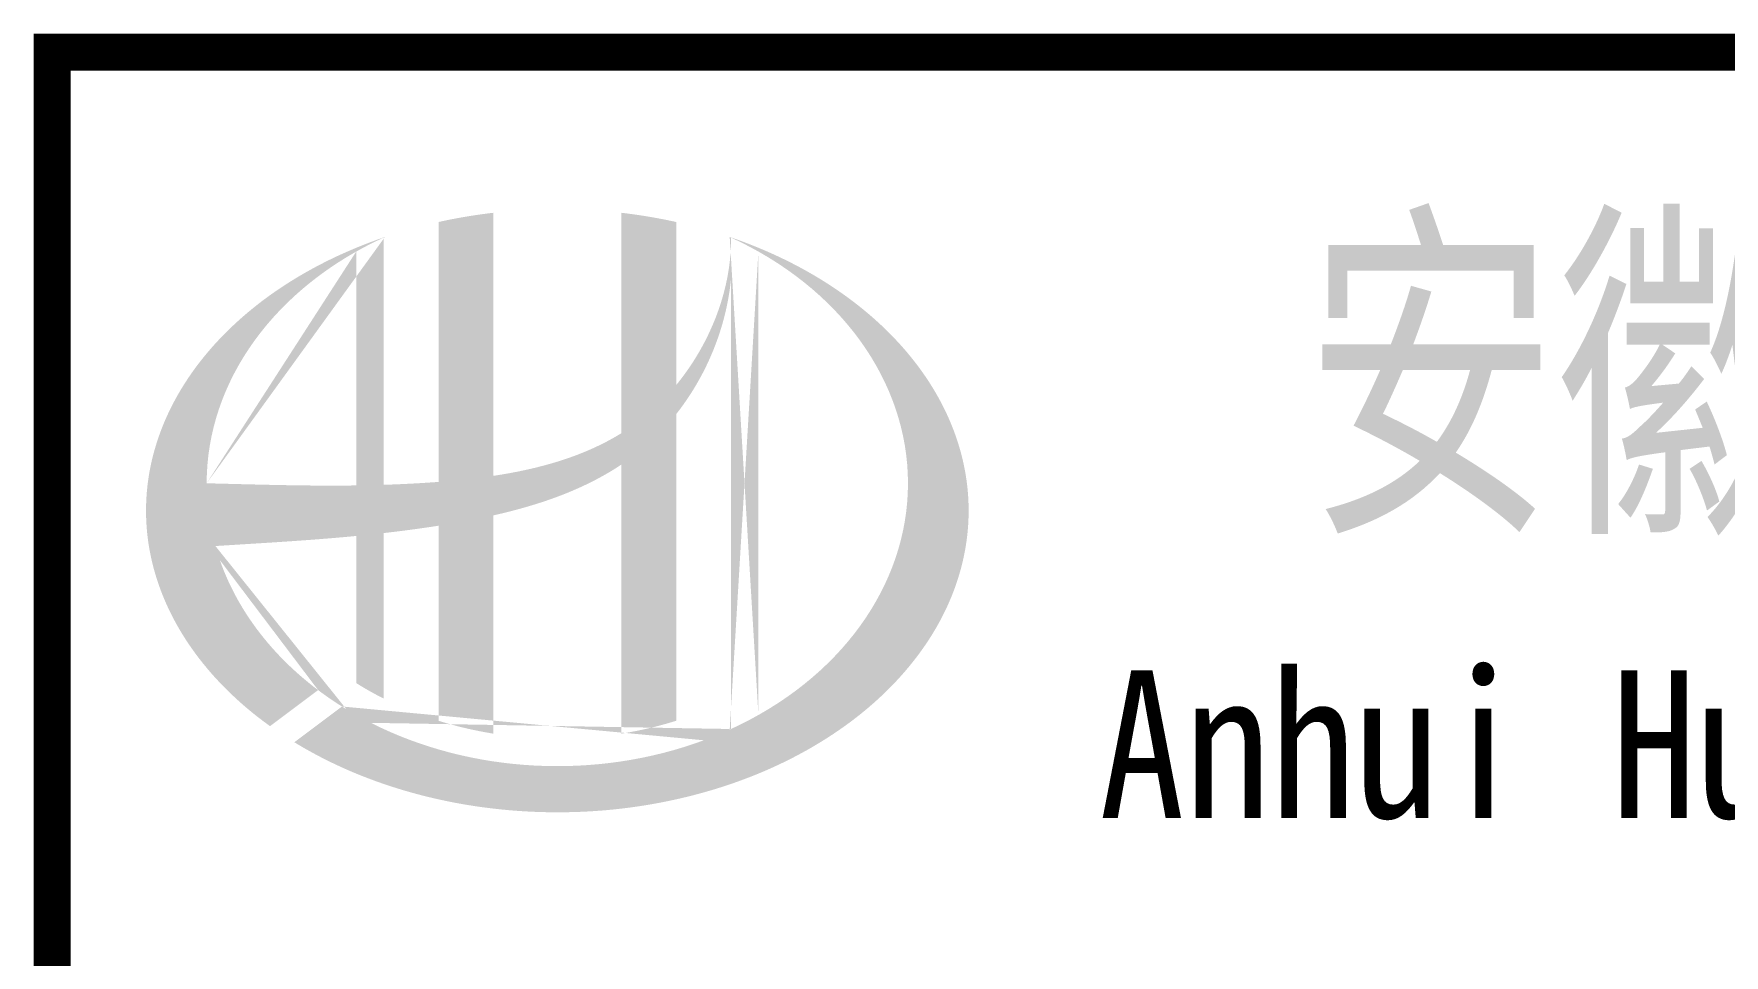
# Model space of a CAD drawing. Extents: x 9732137 to 18866768, y -962146 to 246094.
# Drawn here: x 9817422 to 9820628, y -511419 to -509671 of the extents above; entities that cross this region are included whole.
import ezdxf
from ezdxf.enums import TextEntityAlignment as Align

# ---------------------------------------------------------------- set-up
doc = ezdxf.new("R2010")
doc.units = 0
doc.header["$LTSCALE"] = 1000
doc.layers.get('0').update_dxf_attribs({"linetype": 'CONTINUOUS'})
doc.styles.add('AHD_TQ_S', font='')
doc.styles.get('AHD_TQ_S').set_extended_font_data('SimSun')

msp = doc.modelspace()

# ---------------------------------------------------------------- hatches: boundary and pattern name
h = msp.add_hatch(color=256)
edge = h.paths.add_edge_path()
edge.add_spline(control_points=[(9818293.3, -510584.6), (9818299.4, -510583.2), (9818305.5, -510581.8), (9818354.6, -510569.9), (9818397.2, -510557), (9818472.2, -510525.8), (9818505.1, -510508.9), (9818536, -510488.3)], knot_values=[61.629012, 61.629012, 61.629012, 61.629012, 63.330431, 63.330431, 75.353634, 75.353634, 85.398649, 85.398649, 85.398649, 85.398649], degree=3, periodic=0)
edge.add_line((9818536, -510488.3), (9818536, -510998.5))
edge.add_spline(control_points=[(9818536, -510998.5), (9818553.1, -510995.8), (9818570.1, -510992.4), (9818604.9, -510984.4), (9818622.6, -510979.5), (9818640, -510974.1)], knot_values=[4.908456, 4.908456, 4.908456, 4.908456, 4.992821, 4.992821, 5.083034, 5.083034, 5.083034, 5.083034], degree=3, periodic=0)
edge.add_line((9818640, -510974.1), (9818640, -510392.6))
edge.add_spline(control_points=[(9818640, -510392.6), (9818648.6, -510381.7), (9818656.8, -510370.3), (9818682.9, -510330.7), (9818698.6, -510300.7), (9818727.8, -510228), (9818739, -510184.2), (9818743.7, -510138.8), (9818743.9, -510137.6), (9818744, -510136.3)], knot_values=[97.991744, 97.991744, 97.991744, 97.991744, 101.64219, 101.64219, 110.337975, 110.337975, 121.934322, 121.934322, 122.270691, 122.270691, 122.270691, 122.270691], degree=3, periodic=0)
edge.add_line((9818744, -510136.3), (9818744, -510065.9))
edge.add_spline(control_points=[(9818744, -510065.9), (9818743.9, -510073.5), (9818743.5, -510081.2), (9818743, -510088.9)], knot_values=[126.194075, 126.194075, 126.194075, 126.194075, 128.396762, 128.396762, 128.396762, 128.396762], degree=3, periodic=0)
edge.add_spline(control_points=[(9818743, -510088.9), (9818742.5, -510095.1), (9818741.9, -510101.3), (9818741.1, -510107.5)], knot_values=[124.417049, 124.417049, 124.417049, 124.417049, 126.194075, 126.194075, 126.194075, 126.194075], degree=3, periodic=0)
edge.add_spline(control_points=[(9818741.1, -510107.5), (9818740, -510116.6), (9818738.5, -510125.8), (9818736.7, -510134.9)], knot_values=[121.80529, 121.80529, 121.80529, 121.80529, 124.417049, 124.417049, 124.417049, 124.417049], degree=3, periodic=0)
edge.add_spline(control_points=[(9818736.7, -510134.9), (9818734.3, -510147), (9818731.4, -510159.1), (9818727.9, -510171.1)], knot_values=[118.31574, 118.31574, 118.31574, 118.31574, 121.80529, 121.80529, 121.80529, 121.80529], degree=3, periodic=0)
edge.add_spline(control_points=[(9818727.9, -510171.1), (9818724.4, -510183.3), (9818720.3, -510195.3), (9818715.8, -510207.2)], knot_values=[114.795988, 114.795988, 114.795988, 114.795988, 118.31574, 118.31574, 118.31574, 118.31574], degree=3, periodic=0)
edge.add_spline(control_points=[(9818715.8, -510207.2), (9818711.3, -510218.8), (9818706.3, -510230.4), (9818700.9, -510241.7)], knot_values=[111.329641, 111.329641, 111.329641, 111.329641, 114.795988, 114.795988, 114.795988, 114.795988], degree=3, periodic=0)
edge.add_spline(control_points=[(9818700.9, -510241.7), (9818695.4, -510253.3), (9818689.4, -510264.6), (9818682.9, -510275.7)], knot_values=[107.79529, 107.79529, 107.79529, 107.79529, 111.329641, 111.329641, 111.329641, 111.329641], degree=3, periodic=0)
edge.add_spline(control_points=[(9818682.9, -510275.7), (9818676.6, -510286.5), (9818669.9, -510297.1), (9818662.7, -510307.3)], knot_values=[104.343579, 104.343579, 104.343579, 104.343579, 107.79529, 107.79529, 107.79529, 107.79529], degree=3, periodic=0)
edge.add_spline(control_points=[(9818662.7, -510307.3), (9818655.5, -510317.7), (9818647.9, -510327.8), (9818640, -510337.5)], knot_values=[100.8507, 100.8507, 100.8507, 100.8507, 104.343579, 104.343579, 104.343579, 104.343579], degree=3, periodic=0)
edge.add_line((9818640, -510337.5), (9818640, -510028.2))
edge.add_spline(control_points=[(9818640, -510028.2), (9818605.9, -510020.6), (9818571.1, -510014.8), (9818536, -510010.7)], knot_values=[4.423999, 4.423999, 4.423999, 4.423999, 4.558741, 4.558741, 4.558741, 4.558741], degree=3, periodic=0)
edge.add_line((9818536, -510010.7), (9818536, -510428.8))
edge.add_spline(control_points=[(9818536, -510428.8), (9818464, -510473.3), (9818379.8, -510496.6), (9818293.3, -510509.6)], knot_values=[63.246215, 63.246215, 63.246215, 63.246215, 87.689124, 87.689124, 87.689124, 87.689124], degree=3, periodic=0)
edge.add_line((9818293.3, -510509.6), (9818293.3, -510010.7))
edge.add_spline(control_points=[(9818293.3, -510010.7), (9818258.1, -510014.8), (9818223.4, -510020.6), (9818189.3, -510028.2)], knot_values=[4.866038, 4.866038, 4.866038, 4.866038, 5.000777, 5.000777, 5.000777, 5.000777], degree=3, periodic=0)
edge.add_line((9818189.3, -510028.2), (9818189.3, -510521))
edge.add_spline(control_points=[(9818189.3, -510521), (9818187.6, -510521.2), (9818152.7, -510523.8), (9818118.1, -510525.5), (9818085.3, -510526.6)], knot_values=[43.657356, 43.657356, 43.657356, 43.657356, 44.134253, 53.497092, 53.497092, 53.497092, 53.497092], degree=3, periodic=0)
edge.add_line((9818085.3, -510526.6), (9818085.3, -510057.4))
edge.add_spline(control_points=[(9818085.3, -510057.4), (9818068.3, -510063.3), (9818051.5, -510069.6), (9818035.1, -510076.3)], knot_values=[5.14157, 5.14157, 5.14157, 5.14157, 5.212921, 5.212921, 5.212921, 5.212921], degree=3, periodic=0)
edge.add_spline(control_points=[(9818035.1, -510076.3), (9818028.2, -510079.2), (9818021.4, -510082.1), (9817989.1, -510096.2), (9817964.6, -510108.5), (9817941.1, -510121.7)], knot_values=[5.212921, 5.212921, 5.212921, 5.212921, 5.24296, 5.24296, 5.355623, 5.355623, 5.355623, 5.355623], degree=3, periodic=0)
edge.add_spline(control_points=[(9817941.1, -510121.7), (9817926.2, -510130.1), (9817911.8, -510138.8), (9817897.8, -510147.9)], knot_values=[5.355623, 5.355623, 5.355623, 5.355623, 5.426974, 5.426974, 5.426974, 5.426974], degree=3, periodic=0)
edge.add_spline(control_points=[(9817897.8, -510147.9), (9817890.4, -510152.7), (9817883.1, -510157.6), (9817869.6, -510167.1), (9817863.4, -510171.6), (9817857.2, -510176.2)], knot_values=[5.426974, 5.426974, 5.426974, 5.426974, 5.464765, 5.464765, 5.498325, 5.498325, 5.498325, 5.498325], degree=3, periodic=0)
edge.add_spline(control_points=[(9817857.2, -510176.2), (9817831.2, -510195.8), (9817807.1, -510216.7), (9817785.2, -510238.7)], knot_values=[5.498325, 5.498325, 5.498325, 5.498325, 5.641027, 5.641027, 5.641027, 5.641027], degree=3, periodic=0)
edge.add_spline(control_points=[(9817785.2, -510238.7), (9817778.2, -510245.7), (9817771.4, -510252.8), (9817751, -510275.4), (9817738.1, -510291.2), (9817726.3, -510307.4)], knot_values=[5.641027, 5.641027, 5.641027, 5.641027, 5.686569, 5.686569, 5.783729, 5.783729, 5.783729, 5.783729], degree=3, periodic=0)
edge.add_spline(control_points=[(9817726.3, -510307.4), (9817711.2, -510328.2), (9817697.9, -510349.6), (9817684.8, -510374.5), (9817683.2, -510377.7), (9817681.6, -510380.9)], knot_values=[5.783729, 5.783729, 5.783729, 5.783729, 5.908374, 5.908374, 5.92643, 5.92643, 5.92643, 5.92643], degree=3, periodic=0)
edge.add_spline(control_points=[(9817681.6, -510380.9), (9817669.1, -510406), (9817659.1, -510431.6), (9817651.6, -510457.6)], knot_values=[5.92643, 5.92643, 5.92643, 5.92643, 6.069132, 6.069132, 6.069132, 6.069132], degree=3, periodic=0)
edge.add_spline(control_points=[(9817651.6, -510457.6), (9817648.4, -510468.7), (9817645.6, -510479.8), (9817640.2, -510506), (9817638, -510521), (9817636.5, -510536.1)], knot_values=[6.069132, 6.069132, 6.069132, 6.069132, 6.130179, 6.130179, 6.211834, 6.211834, 6.211834, 6.211834], degree=3, periodic=0)
edge.add_spline(control_points=[(9817636.5, -510536.1), (9817635.3, -510549.3), (9817634.6, -510562.5), (9817634.6, -510575.7)], knot_values=[6.211834, 6.211834, 6.211834, 6.211834, 6.283185, 6.283185, 6.283185, 6.283185], degree=3, periodic=0)
edge.add_spline(control_points=[(9817634.6, -510575.7), (9817634.6, -510585), (9817635, -510594.3), (9817635.6, -510603.6)], knot_values=[6.283185, 6.283185, 6.283185, 6.283185, 6.333655, 6.333655, 6.333655, 6.333655], degree=3, periodic=0)
edge.add_spline(control_points=[(9817635.6, -510603.6), (9817636.8, -510622.3), (9817639.3, -510640.9), (9817643.1, -510659.4)], knot_values=[6.333655, 6.333655, 6.333655, 6.333655, 6.434594, 6.434594, 6.434594, 6.434594], degree=3, periodic=0)
edge.add_spline(control_points=[(9817643.1, -510659.4), (9817643.4, -510660.6), (9817643.6, -510661.9), (9817647.5, -510680.4), (9817652.3, -510697.5), (9817658.2, -510714.6)], knot_values=[6.434594, 6.434594, 6.434594, 6.434594, 6.441278, 6.441278, 6.535532, 6.535532, 6.535532, 6.535532], degree=3, periodic=0)
edge.add_spline(control_points=[(9817658.2, -510714.6), (9817664.4, -510732.8), (9817671.9, -510750.8), (9817680.7, -510768.6)], knot_values=[6.535532, 6.535532, 6.535532, 6.535532, 6.636471, 6.636471, 6.636471, 6.636471], degree=3, periodic=0)
edge.add_spline(control_points=[(9817680.7, -510768.6), (9817682.9, -510773.1), (9817685.2, -510777.6), (9817694.5, -510795.2), (9817702.2, -510808.2), (9817710.6, -510821.1)], knot_values=[6.636471, 6.636471, 6.636471, 6.636471, 6.661894, 6.661894, 6.73741, 6.73741, 6.73741, 6.73741], degree=3, periodic=0)
edge.add_spline(control_points=[(9817710.6, -510821.1), (9817721.8, -510838.2), (9817734.1, -510855.1), (9817747.7, -510871.4)], knot_values=[6.73741, 6.73741, 6.73741, 6.73741, 6.838349, 6.838349, 6.838349, 6.838349], degree=3, periodic=0)
edge.add_spline(control_points=[(9817747.7, -510871.4), (9817753.6, -510878.6), (9817759.7, -510885.7), (9817774.3, -510901.6), (9817782.8, -510910.4), (9817791.7, -510919.1)], knot_values=[6.838349, 6.838349, 6.838349, 6.838349, 6.88251, 6.88251, 6.939288, 6.939288, 6.939288, 6.939288], degree=3, periodic=0)
edge.add_spline(control_points=[(9817791.7, -510919.1), (9817807.5, -510934.4), (9817824.3, -510949.3), (9817842.2, -510963.5)], knot_values=[6.939288, 6.939288, 6.939288, 6.939288, 7.040227, 7.040227, 7.040227, 7.040227], degree=3, periodic=0)
edge.add_spline(control_points=[(9817842.2, -510963.5), (9817851.2, -510970.6), (9817860.4, -510977.5), (9817869.8, -510984.3)], knot_values=[7.040227, 7.040227, 7.040227, 7.040227, 7.090696, 7.090696, 7.090696, 7.090696], degree=3, periodic=0)
edge.add_line((9817869.8, -510984.3), (9817961, -510915.9))
edge.add_ellipse((9818414.6, -510523.7), major_axis=(665, 0), ratio=0.806676, start_angle=192.819, end_angle=226.9853, ccw=False)
edge.add_spline(control_points=[(9817766.2, -510642.7), (9817790.2, -510641.2), (9817814.3, -510639.7), (9817903, -510634.2), (9817967.8, -510629.9), (9818033.3, -510623.6)], knot_values=[11.398263, 11.398263, 11.398263, 11.398263, 18.40729, 18.40729, 37.18094, 37.18094, 37.18094, 37.18094], degree=3, periodic=0)
edge.add_line((9818033.3, -510623.6), (9818033.3, -510902.7))
edge.add_spline(control_points=[(9818033.3, -510902.7), (9818036.9, -510904.9), (9818040.5, -510907.1), (9818057.4, -510917.3), (9818071.2, -510924.9), (9818085.3, -510932)], knot_values=[4.049945, 4.049945, 4.049945, 4.049945, 4.072021, 4.072021, 4.153257, 4.153257, 4.153257, 4.153257], degree=3, periodic=0)
edge.add_line((9818085.3, -510932), (9818085.3, -510618.1))
edge.add_spline(control_points=[(9818085.3, -510618.1), (9818117.5, -510614.5), (9818149.9, -510610.2), (9818184.7, -510604.9), (9818187, -510604.5), (9818189.3, -510604.1)], knot_values=[42.135009, 42.135009, 42.135009, 42.135009, 51.307228, 51.307228, 51.948574, 51.948574, 51.948574, 51.948574], degree=3, periodic=0)
edge.add_line((9818189.3, -510604.1), (9818189.3, -510974.1))
edge.add_spline(control_points=[(9818189.3, -510974.1), (9818222.9, -510984.6), (9818257.8, -510992.8), (9818293.3, -510998.5)], knot_values=[4.34174, 4.34174, 4.34174, 4.34174, 4.516316, 4.516316, 4.516316, 4.516316], degree=3, periodic=0)
edge.add_line((9818293.3, -510998.5), (9818293.3, -510584.6))
edge = h.paths.add_edge_path(flags=16)
edge.add_ellipse((9818414.6, -510523.7), major_axis=(665, 0), ratio=0.806676, start_angle=124.9875, end_angle=179.999, ccw=False)
edge.add_line((9818033.3, -510084.1), (9818033.3, -510527.8))
edge.add_spline(control_points=[(9818033.3, -510527.8), (9817938, -510529.1), (9817844, -510526), (9817749.6, -510523.7)], knot_values=[11.27373, 11.27373, 11.27373, 11.27373, 38.687513, 38.687513, 38.687513, 38.687513], degree=3, periodic=0)
edge = h.paths.add_edge_path()
edge.add_spline(control_points=[(9817915.8, -511014.8), (9817946.9, -511033.8), (9817980, -511051.1), (9818064.6, -511088.3), (9818117.9, -511106.1), (9818228.6, -511132.7), (9818286.1, -511141.4), (9818402.2, -511149.2), (9818460.9, -511148.3), (9818576.5, -511136.8), (9818633.3, -511126.2), (9818742.4, -511096.2), (9818794.5, -511076.7), (9818891.4, -511029.8), (9818936.2, -511002.4), (9819016.1, -510941.5), (9819051.3, -510907.9), (9819110.6, -510836.4), (9819134.8, -510798.6), (9819171.1, -510720.5), (9819183.4, -510680.2), (9819196, -510599), (9819196.3, -510558.1), (9819184.8, -510476.6), (9819173, -510436.1), (9819137.4, -510357.3), (9819113.6, -510319.1), (9819054.8, -510247), (9819019.7, -510213), (9818939.9, -510151.4), (9818895.2, -510123.6), (9818814, -510083.9), (9818779.6, -510069.7), (9818744, -510057.4)], knot_values=[0.886421, 0.886421, 0.886421, 0.886421, 1.040557, 1.040557, 1.261172, 1.261172, 1.481788, 1.481788, 1.702404, 1.702404, 1.92302, 1.92302, 2.143636, 2.143636, 2.364252, 2.364252, 2.584868, 2.584868, 2.805484, 2.805484, 3.026099, 3.026099, 3.246715, 3.246715, 3.46852, 3.46852, 3.690325, 3.690325, 3.91213, 3.91213, 4.133935, 4.133935, 4.283209, 4.283209, 4.283209, 4.283209], degree=3, periodic=0)
edge.add_line((9818744, -510057.4), (9818744, -510057.5))
edge.add_spline(control_points=[(9818744, -510057.6), (9818744, -510060.3), (9818744, -510063.1), (9818744, -510065.9)], knot_values=[128.396762, 128.396762, 128.396762, 128.396762, 129.192193, 129.192193, 129.192193, 129.192193], degree=3, periodic=0)
edge.add_line((9818744, -510065.9), (9818744, -510989.7))
edge.add_ellipse((9818414.6, -510523.7), major_axis=(665, 0), ratio=0.806676, start_angle=232.1054, end_angle=299.6833, ccw=False)
edge.add_line((9818006.2, -510947), (9817915.8, -511014.8))
edge = h.paths.add_edge_path(flags=16)
edge.add_ellipse((9818414.6, -510523.7), major_axis=(665, 0), ratio=0.806676, start_angle=304.9875, end_angle=415.0121, ccw=False)
edge.add_line((9818796, -510963.2), (9818796, -510084.1))

# ---------------------------------------------------------------- linework, layer by layer
msp.add_lwpolyline([(9835456.8, -509706.3, 70, 70, 0), (9817456.8, -509706.3, 70, 70, 0), (9817456.8, -515706.3, 0, 0, 0)], format="xyseb")
msp.add_lwpolyline([(9835456.8, -509706.3, 70, 70, 0), (9817456.8, -509706.3, 70, 70, 0), (9817456.8, -515706.3, 0, 0, 0)], format="xyseb")
at = {"const_width": 70}
for points in [[(9835456.8, -509706.3), (9817456.8, -509706.3)], [(9817456.8, -509706.3), (9817456.8, -515706.3)]]:
    msp.add_lwpolyline(points, dxfattribs=at)

# ---------------------------------------------------------------- texts
at = {"style": 'AHD_TQ_S'}
for s, height, width, p in [('安徽华东化工医药工程有限责任公司', 500, 0.7, (9823651.7, -510306.3)), ('Anhui Huadong Chemical & Medical Engineering Co.,Ltd', 280, 0.85, (9823651.7, -511056.3))]:
    msp.add_text(s, height=height, dxfattribs=dict(at, width=width)).set_placement(p, align=Align.MIDDLE)

doc.saveas('drawing.dxf')
